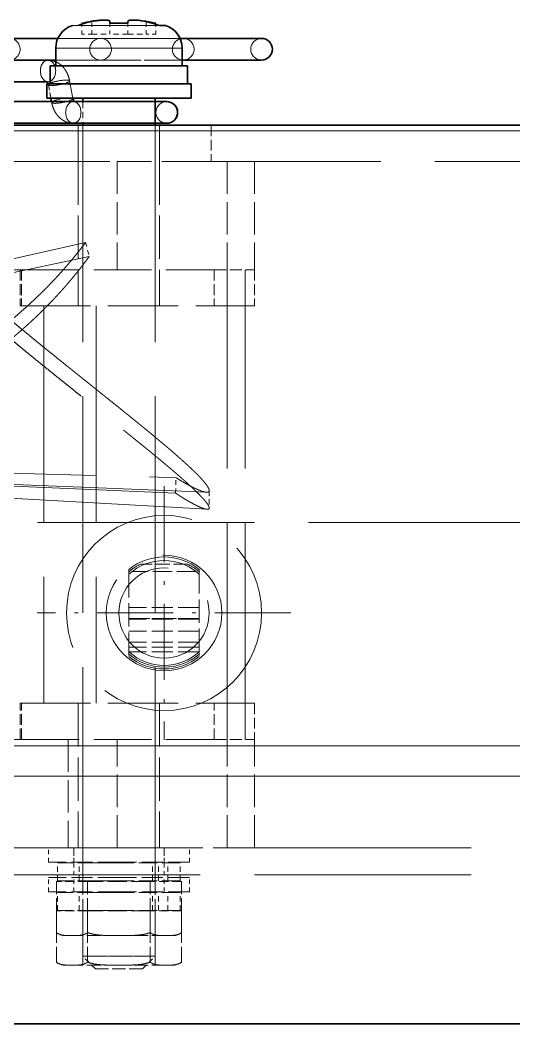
# Model space of a CAD drawing. Extents: x 23 to 587, y 4 to 413.
# Drawn here: x 165.92 to 179.6, y 88.35 to 116.14 of the extents above; entities that cross this region are included whole.
import ezdxf

# ---------------------------------------------------------------- set-up
doc = ezdxf.new("R2010")
doc.units = 0
doc.linetypes.add('DASHDOT', pattern=[18.5, 12, -3, 0.5, -3])
doc.linetypes.add('DASHED', pattern=[15, 12, -3])
doc.layers.get('0').update_dxf_attribs({"lineweight": 13})

# ---------------------------------------------------------------- blocks, each defined once
blk = doc.blocks.new('BLOCK416')
at = {"color": 7, "linetype": 'DASHDOT', "lineweight": 13, "ltscale": 0.351}
for p, q in [((129.39, 95.82), (129.39, 81.78)), ((136.41, 88.8), (122.37, 88.8))]:
    blk.add_line(p, q, dxfattribs=at)
blk = doc.blocks.new('BLOCK424')
at = {"color": 7, "lineweight": 13, "ltscale": 0.120702}
blk.add_line((124.319, 121.318), (129.147, 121.318), dxfattribs=at)
at = {"color": 7, "linetype": 'DASHED', "lineweight": 13, "ltscale": 0.00787}
blk.add_line((124.319, 121.318), (124.633, 121.318), dxfattribs=at)
at = {"color": 7, "linetype": 'DASHED', "lineweight": 13, "ltscale": 0.120702}
blk.add_line((124.633, 121.318), (129.461, 121.318), dxfattribs=at)
at = {"color": 7, "linetype": 'DASHED', "lineweight": 13, "ltscale": 0.014978}
for p, q in [((124.84, 120.843), (124.84, 121.442)), ((126.39, 120.843), (126.39, 121.442)), ((127.39, 120.843), (127.39, 121.442)), ((128.94, 120.843), (128.94, 121.442))]:
    blk.add_line(p, q, dxfattribs=at)
at = {"color": 7, "linetype": 'DASHED', "lineweight": 13, "ltscale": 0.01775}
for p, q in [((125.39, 120.843), (125.39, 121.553)), ((125.39, 120.843), (125.39, 121.553)), ((128.39, 120.843), (128.39, 121.553))]:
    blk.add_line(p, q, dxfattribs=at)
at = {"color": 7, "lineweight": 35, "ltscale": 0.002772}
for p, q in [((126.39, 121.553), (126.39, 121.442)), ((127.39, 121.553), (127.39, 121.442))]:
    blk.add_line(p, q, dxfattribs=at)
at = {"color": 7, "lineweight": 13, "ltscale": 0.00059547}
blk.add_line((128.39, 121.529), (128.39, 121.553), dxfattribs=at)
at = {"color": 7, "linetype": 'DASHED', "lineweight": 13, "ltscale": 0.017154}
blk.add_line((128.39, 120.843), (128.39, 121.529), dxfattribs=at)
at = {"color": 7, "lineweight": 35, "ltscale": 0.00787}
blk.add_line((129.147, 121.318), (129.461, 121.318), dxfattribs=at)
at = {"color": 7, "linetype": 'DASHED', "lineweight": 13}
for p, q in [((134.79, 120.608), (74.39, 120.608)), ((130.454, 120.608), (74.39, 120.608)), ((74.39, 120.608), (130.454, 120.608)), ((125.875, 120.608), (74.39, 120.608)), ((74.39, 120.608), (125.875, 120.608)), ((122.963, 119.408), (75.51, 119.408)), ((122.963, 119.408), (75.51, 119.408)), ((122.963, 119.408), (75.51, 119.408)), ((122.963, 119.408), (79.402, 119.408)), ((124.89, 115.8), (124.89, 69.793)), ((128.89, 115.8), (128.89, 69.793)), ((-65.61, 113.8), (556.39, 113.8)), ((-65.61, 113.8), (554.39, 113.8)), ((21.99, 113.8), (126.79, 113.8)), ((125.048, 109.316), (96.415, 102.807)), ((125.246, 108.534), (96.501, 102.467)), ((21.99, 107.8), (126.79, 107.8)), ((132.89, 81.8), (132.89, 107.8)), ((133.89, 81.8), (133.89, 107.8)), ((122.723, 105.8), (122.723, 83.8)), ((122.723, 105.8), (122.723, 83.8)), ((125.624, 105.8), (125.624, 83.8)), ((125.624, 105.8), (125.624, 83.8)), ((130.029, 95.431), (98.581, 96.77)), ((98.591, 97.142), (130.052, 96.287)), ((131.743, 95.483), (99.326, 96.793)), ((131.769, 94.539), (99.338, 96.382)), ((194.39, 93.8), (24.39, 93.8)), ((21.99, 81.8), (126.79, 81.8)), ((-67.61, 79.759), (556.39, 79.759)), ((14.39, 75.8), (474.39, 75.8)), ((14.39, 75.8), (474.39, 75.8)), ((21.99, 75.8), (126.79, 75.8)), ((14.39, 74.3), (474.39, 74.3))]:
    blk.add_line(p, q, dxfattribs=at)
at = {"color": 7, "lineweight": 35}
for p, q in [((74.39, 120.608), (123.506, 120.608)), ((-65.61, 115.8), (554.39, 115.8)), ((-67.61, 66.05), (556.39, 66.05))]:
    blk.add_line(p, q, dxfattribs=at)
at = {"color": 7, "linetype": 'DASHED', "lineweight": 13, "ltscale": 0.169208}
blk.add_line((123.506, 120.608), (130.274, 120.608), dxfattribs=at)
at = {"color": 7, "linetype": 'DASHED', "lineweight": 13, "ltscale": 0.01375}
for p, q in [((125.39, 120.843), (124.84, 120.843)), ((128.94, 120.843), (128.39, 120.843))]:
    blk.add_line(p, q, dxfattribs=at)
at = {"color": 7, "linetype": 'DASHED', "lineweight": 13, "ltscale": 0.025}
for p, q in [((125.39, 120.843), (126.39, 120.843)), ((127.39, 120.843), (126.39, 120.843)), ((127.39, 120.843), (128.39, 120.843)), ((123.49, 73.962), (123.49, 74.962)), ((124.69, 73.962), (124.69, 74.962)), ((128.752, 73.962), (128.752, 74.962)), ((129.079, 73.962), (129.079, 74.962)), ((129.09, 73.962), (129.09, 74.962)), ((129.597, 73.962), (129.597, 74.962)), ((130.283, 73.962), (130.283, 74.962)), ((130.29, 73.962), (130.29, 74.962)), ((123.49, 72.325), (123.49, 73.325)), ((124.69, 72.325), (124.69, 73.325)), ((128.752, 72.325), (128.752, 73.325)), ((129.079, 72.325), (129.079, 73.325)), ((129.09, 72.325), (129.09, 73.325)), ((129.597, 72.325), (129.597, 73.325)), ((130.283, 72.325), (130.283, 73.325)), ((130.29, 72.325), (130.29, 73.325))]:
    blk.add_line(p, q, dxfattribs=at)
at = {"color": 7, "lineweight": 35, "ltscale": 0.112897}
blk.add_line((130.274, 120.608), (134.79, 120.608), dxfattribs=at)
at = {"color": 7, "lineweight": 13, "ltscale": 0.164288}
blk.add_line((123.39, 120.072), (129.962, 120.072), dxfattribs=at)
at = {"color": 7, "linetype": 'DASHED', "lineweight": 13, "ltscale": 0.010712}
blk.add_line((123.39, 120.072), (123.818, 120.072), dxfattribs=at)
at = {"color": 7, "lineweight": 35, "ltscale": 0.024475}
for p, q in [((123.39, 120.072), (123.39, 119.093)), ((130.39, 120.072), (130.39, 119.093))]:
    blk.add_line(p, q, dxfattribs=at)
at = {"color": 7, "linetype": 'DASHED', "lineweight": 13, "ltscale": 0.164288}
blk.add_line((123.818, 120.072), (130.39, 120.072), dxfattribs=at)
at = {"color": 7, "lineweight": 13, "ltscale": 0.010712}
blk.add_line((129.962, 120.072), (130.39, 120.072), dxfattribs=at)
at = {"color": 7, "linetype": 'DASHED', "lineweight": 13, "ltscale": 0.097224}
blk.add_line((119.074, 119.408), (122.963, 119.408), dxfattribs=at)
at = {"color": 7, "linetype": 'DASHED', "lineweight": 13, "ltscale": 0.097227}
blk.add_line((119.074, 119.408), (122.963, 119.408), dxfattribs=at)
at = {"color": 7, "linetype": 'DASHED', "lineweight": 13, "ltscale": 0.09722}
blk.add_line((119.074, 119.408), (122.963, 119.408), dxfattribs=at)
at = {"color": 7, "lineweight": 35, "ltscale": 0.097187}
blk.add_line((122.963, 119.408), (119.076, 119.408), dxfattribs=at)
at = {"color": 7, "lineweight": 35, "ltscale": 0.010674}
blk.add_line((123.39, 119.408), (122.963, 119.408), dxfattribs=at)
blk.add_line((123.39, 119.408), (122.963, 119.408), dxfattribs=at)
at = {"color": 7, "lineweight": 35, "ltscale": 0.01068}
blk.add_line((122.963, 119.408), (123.39, 119.408), dxfattribs=at)
at = {"color": 7, "lineweight": 35, "ltscale": 0.010676}
for p, q in [((122.963, 119.408), (123.39, 119.408)), ((123.39, 119.408), (122.963, 119.408))]:
    blk.add_line(p, q, dxfattribs=at)
at = {"color": 7, "lineweight": 35, "ltscale": 0.010681}
blk.add_line((122.963, 119.408), (123.39, 119.408), dxfattribs=at)
at = {"color": 7, "lineweight": 35, "ltscale": 0.17837}
blk.add_line((123.09, 119.093), (130.225, 119.093), dxfattribs=at)
at = {"color": 7, "lineweight": 35, "ltscale": 0.025}
for p, q in [((123.09, 119.093), (123.09, 118.093)), ((130.69, 119.093), (130.69, 118.093))]:
    blk.add_line(p, q, dxfattribs=at)
at = {"color": 7, "linetype": 'DASHED', "lineweight": 13, "ltscale": 0.175}
for p, q in [((130.39, 119.408), (123.39, 119.408)), ((123.39, 119.408), (130.39, 119.408)), ((130.39, 119.408), (123.39, 119.408)), ((123.39, 119.408), (130.39, 119.408))]:
    blk.add_line(p, q, dxfattribs=at)
at = {"color": 7, "linetype": 'DASHED', "lineweight": 13, "ltscale": 0.062134}
for p, q in [((125.875, 119.408), (123.39, 119.408)), ((123.39, 119.408), (125.875, 119.408))]:
    blk.add_line(p, q, dxfattribs=at)
at = {"color": 7, "lineweight": 35, "ltscale": 0.01163}
blk.add_line((130.225, 119.093), (130.69, 119.093), dxfattribs=at)
at = {"color": 7, "lineweight": 35, "ltscale": 0.11}
for p, q in [((134.79, 119.408), (130.39, 119.408)), ((130.39, 119.408), (134.79, 119.408))]:
    blk.add_line(p, q, dxfattribs=at)
at = {"color": 7, "lineweight": 35, "ltscale": 0.001604}
for p, q in [((130.454, 119.408), (130.39, 119.408)), ((130.39, 119.408), (130.454, 119.408))]:
    blk.add_line(p, q, dxfattribs=at)
at = {"color": 7, "lineweight": 35, "ltscale": 0.06579}
blk.add_line((122.913, 118.208), (120.281, 118.208), dxfattribs=at)
at = {"color": 7, "lineweight": 35, "ltscale": 0.065789}
blk.add_line((122.913, 118.208), (120.282, 118.208), dxfattribs=at)
at = {"color": 7, "lineweight": 35, "ltscale": 0.187758}
for p, q in [((122.89, 118.093), (130.4, 118.093)), ((122.89, 117.293), (130.4, 117.293))]:
    blk.add_line(p, q, dxfattribs=at)
at = {"color": 7, "lineweight": 35, "ltscale": 0.02}
for p, q in [((122.89, 118.093), (122.89, 117.293)), ((130.89, 118.093), (130.89, 117.293))]:
    blk.add_line(p, q, dxfattribs=at)
at = {"color": 7, "linetype": 'DASHED', "lineweight": 13, "ltscale": 0.00125}
blk.add_line((122.963, 118.208), (122.913, 118.208), dxfattribs=at)
blk.add_line((122.963, 118.208), (122.913, 118.208), dxfattribs=at)
at = {"color": 7, "linetype": 'DASHED', "lineweight": 13, "ltscale": 0.001445}
blk.add_line((122.968, 118.093), (122.982, 118.037), dxfattribs=at)
at = {"color": 7, "linetype": 'DASHED', "lineweight": 13, "ltscale": 0.024935}
blk.add_line((122.982, 118.037), (123.167, 117.057), dxfattribs=at)
at = {"color": 7, "linetype": 'DASHED', "lineweight": 13, "ltscale": 0.018926}
blk.add_line((122.982, 118.037), (123.123, 117.293), dxfattribs=at)
at = {"color": 7, "linetype": 'DASHED', "lineweight": 13, "ltscale": 0.02461}
for p, q in [((124.344, 117.293), (124.161, 118.26)), ((124.161, 118.26), (124.344, 117.293))]:
    blk.add_line(p, q, dxfattribs=at)
at = {"color": 7, "lineweight": 35, "ltscale": 0.012242}
for p, q in [((130.4, 118.093), (130.89, 118.093)), ((130.4, 117.293), (130.89, 117.293))]:
    blk.add_line(p, q, dxfattribs=at)
at = {"color": 7, "lineweight": 35, "ltscale": 0.004694}
blk.add_line((123.123, 117.293), (123.158, 117.108), dxfattribs=at)
at = {"color": 7, "lineweight": 35, "ltscale": 0.000324867}
for p, q in [((124.346, 117.28), (124.344, 117.293)), ((124.344, 117.293), (124.346, 117.28))]:
    blk.add_line(p, q, dxfattribs=at)
at = {"color": 7, "lineweight": 35, "ltscale": 0.004612}
blk.add_line((124.89, 117.293), (124.89, 117.108), dxfattribs=at)
at = {"color": 7, "lineweight": 35, "ltscale": 0.037318}
blk.add_line((128.89, 117.293), (128.89, 115.8), dxfattribs=at)
at = {"color": 7, "linetype": 'DASHED', "lineweight": 13, "ltscale": 0.109234}
for p, q in [((120.476, 117.108), (124.845, 117.108)), ((128.735, 117.108), (124.365, 117.108)), ((124.365, 117.108), (128.735, 117.108))]:
    blk.add_line(p, q, dxfattribs=at)
at = {"color": 7, "lineweight": 35, "ltscale": 0.109234}
for p, q in [((124.845, 117.108), (120.476, 117.108)), ((120.476, 115.908), (124.845, 115.908)), ((124.845, 115.908), (120.476, 115.908))]:
    blk.add_line(p, q, dxfattribs=at)
at = {"color": 7, "linetype": 'DASHED', "lineweight": 13, "ltscale": 0.001315}
blk.add_line((123.158, 117.108), (123.167, 117.057), dxfattribs=at)
at = {"color": 7, "linetype": 'DASHED', "lineweight": 13, "ltscale": 0.117364}
blk.add_line((124.845, 117.108), (129.54, 117.108), dxfattribs=at)
at = {"color": 7, "lineweight": 35, "ltscale": 0.048614}
for p, q in [((126.79, 117.108), (124.845, 117.108)), ((126.79, 115.908), (124.845, 115.908))]:
    blk.add_line(p, q, dxfattribs=at)
at = {"color": 7, "linetype": 'DASHED', "lineweight": 13, "ltscale": 0.03}
blk.add_line((124.89, 117.108), (124.89, 115.908), dxfattribs=at)
at = {"color": 7, "lineweight": 35, "ltscale": 0.06875}
for p, q in [((129.54, 117.108), (126.79, 117.108)), ((129.54, 115.908), (126.79, 115.908))]:
    blk.add_line(p, q, dxfattribs=at)
at = {"color": 7, "linetype": 'DASHED', "lineweight": 13, "ltscale": 0.020136}
for p, q in [((129.54, 117.108), (128.735, 117.108)), ((128.735, 117.108), (129.54, 117.108))]:
    blk.add_line(p, q, dxfattribs=at)
at = {"color": 7, "lineweight": 35, "ltscale": 0.000301421}
blk.add_line((124.365, 115.908), (124.353, 115.908), dxfattribs=at)
at = {"color": 7, "lineweight": 35, "ltscale": 0.013119}
blk.add_line((124.89, 115.908), (124.365, 115.908), dxfattribs=at)
at = {"color": 7, "lineweight": 35, "ltscale": 0.013121}
blk.add_line((124.365, 115.908), (124.89, 115.908), dxfattribs=at)
at = {"color": 7, "linetype": 'DASHED', "lineweight": 13, "ltscale": 0.05}
for p, q in [((124.64, 115.8), (124.64, 113.8)), ((124.64, 113.8), (124.64, 115.8)), ((129.14, 115.8), (129.14, 113.8)), ((129.14, 113.8), (129.14, 115.8)), ((131.99, 115.8), (131.99, 113.8)), ((121.416, 107.8), (121.416, 105.8)), ((121.492, 107.8), (121.492, 105.8)), ((121.492, 107.8), (121.492, 105.8)), ((132.164, 107.8), (132.164, 105.8)), ((132.164, 107.8), (132.164, 105.8)), ((134.39, 107.8), (134.39, 105.8)), ((134.39, 107.8), (134.39, 105.8)), ((121.416, 81.8), (121.416, 83.8)), ((121.492, 81.8), (121.492, 83.8)), ((121.492, 81.8), (121.492, 83.8)), ((132.164, 81.8), (132.164, 83.8)), ((132.164, 81.8), (132.164, 83.8)), ((134.39, 83.8), (134.39, 81.8)), ((134.39, 83.8), (134.39, 81.8))]:
    blk.add_line(p, q, dxfattribs=at)
at = {"color": 7, "lineweight": 35, "ltscale": 0.001114}
blk.add_line((124.845, 115.908), (124.89, 115.908), dxfattribs=at)
at = {"color": 7, "linetype": 'DASHED', "lineweight": 13, "ltscale": 0.096115}
blk.add_line((128.735, 115.908), (124.89, 115.908), dxfattribs=at)
at = {"color": 7, "linetype": 'DASHED', "lineweight": 13, "ltscale": 0.099999}
blk.add_line((124.89, 115.908), (128.89, 115.908), dxfattribs=at)
at = {"color": 7, "linetype": 'DASHED', "lineweight": 13, "ltscale": 0.096114}
blk.add_line((124.89, 115.908), (128.735, 115.908), dxfattribs=at)
at = {"color": 7, "lineweight": 35, "ltscale": 0.002706}
blk.add_line((124.89, 115.908), (124.89, 115.8), dxfattribs=at)
at = {"color": 7, "linetype": 'DASHED', "lineweight": 13, "ltscale": 0.00387}
blk.add_line((128.889, 115.908), (128.735, 115.908), dxfattribs=at)
at = {"color": 7, "linetype": 'DASHED', "lineweight": 13, "ltscale": 0.003886}
blk.add_line((128.735, 115.908), (128.89, 115.908), dxfattribs=at)
at = {"color": 7, "lineweight": 35, "ltscale": 0.016266}
blk.add_line((129.54, 115.908), (128.889, 115.908), dxfattribs=at)
at = {"color": 7, "lineweight": 35, "ltscale": 0.016251}
blk.add_line((128.89, 115.908), (129.54, 115.908), dxfattribs=at)
at = {"color": 7, "lineweight": 35, "ltscale": 0.01625}
blk.add_line((128.89, 115.908), (129.54, 115.908), dxfattribs=at)
at = {"color": 7, "lineweight": 13}
for p, q in [((-65.61, 115.482), (554.39, 115.482)), ((-67.61, 81.441), (556.39, 81.441)), ((-67.61, 79.759), (556.39, 79.759))]:
    blk.add_line(p, q, dxfattribs=at)
at = {"color": 7, "linetype": 'DASHED', "lineweight": 13, "ltscale": 0.2}
for p, q in [((124.64, 113.8), (124.64, 105.8)), ((124.64, 113.8), (124.64, 105.8)), ((129.14, 113.8), (129.14, 105.8)), ((129.14, 113.8), (129.14, 105.8)), ((124.64, 83.8), (124.64, 75.8)), ((124.64, 83.8), (124.64, 75.8)), ((129.14, 83.8), (129.14, 75.8)), ((129.14, 83.8), (129.14, 75.8))]:
    blk.add_line(p, q, dxfattribs=at)
at = {"color": 7, "linetype": 'DASHED', "lineweight": 13, "ltscale": 0.19}
for p, q in [((134.39, 113.8), (126.79, 113.8)), ((134.39, 75.8), (126.79, 75.8))]:
    blk.add_line(p, q, dxfattribs=at)
at = {"color": 7, "linetype": 'DASHED', "lineweight": 13, "ltscale": 0.15}
for p, q in [((126.79, 113.8), (126.79, 107.8)), ((126.79, 113.8), (126.79, 107.8)), ((132.89, 113.8), (132.89, 107.8)), ((134.39, 113.8), (134.39, 107.8)), ((124.084, 81.8), (124.084, 75.8)), ((126.79, 75.8), (126.79, 81.8)), ((126.79, 75.8), (126.79, 81.8)), ((132.89, 75.8), (132.89, 81.8)), ((134.39, 75.8), (134.39, 81.8))]:
    blk.add_line(p, q, dxfattribs=at)
at = {"color": 7, "linetype": 'DASHED', "lineweight": 13, "ltscale": 0.020169}
blk.add_line((125.048, 109.316), (125.246, 108.534), dxfattribs=at)
at = {"color": 7, "linetype": 'DASHED', "lineweight": 13, "ltscale": 0.266794}
for p, q in [((121.492, 107.8), (132.164, 107.8)), ((121.492, 81.8), (132.164, 81.8))]:
    blk.add_line(p, q, dxfattribs=at)
at = {"color": 7, "linetype": 'DASHED', "lineweight": 13, "ltscale": 0.05565}
for p, q in [((132.164, 107.8), (134.39, 107.8)), ((132.164, 81.8), (134.39, 81.8))]:
    blk.add_line(p, q, dxfattribs=at)
at = {"color": 7, "linetype": 'DASHED', "lineweight": 13, "ltscale": 0.32435}
for p, q in [((121.416, 105.8), (134.39, 105.8)), ((121.416, 83.8), (134.39, 83.8))]:
    blk.add_line(p, q, dxfattribs=at)
at = {"color": 7, "linetype": 'DASHED', "lineweight": 13, "ltscale": 0.021412}
blk.add_line((130.029, 95.431), (130.051, 96.287), dxfattribs=at)
at = {"color": 7, "linetype": 'DASHED', "lineweight": 13, "ltscale": 0.024122}
blk.add_line((131.89, 95.581), (131.89, 94.616), dxfattribs=at)
at = {"color": 7, "linetype": 'DASHED', "lineweight": 13, "ltscale": 0.006584}
for p, q in [((127.44, 91.21), (127.44, 90.947)), ((131.34, 91.21), (131.34, 90.947)), ((127.44, 86.653), (127.44, 86.39)), ((131.34, 86.653), (131.34, 86.39))]:
    blk.add_line(p, q, dxfattribs=at)
at = {"color": 7, "linetype": 'DASHED', "lineweight": 13, "ltscale": 0.065383}
blk.add_line((130.698, 91.5), (128.082, 91.5), dxfattribs=at)
at = {"color": 7, "linetype": 'DASHED', "lineweight": 13, "ltscale": 0.107325}
for p, q in [((127.44, 90.947), (127.44, 86.653)), ((131.34, 86.653), (131.34, 90.947))]:
    blk.add_line(p, q, dxfattribs=at)
at = {"color": 7, "linetype": 'DASHED', "lineweight": 13, "ltscale": 0.088318}
blk.add_line((131.156, 91.1), (127.624, 91.1), dxfattribs=at)
at = {"color": 7, "linetype": 'DASHED', "lineweight": 13, "ltscale": 0.0975}
for p, q in [((131.34, 89.1), (127.44, 89.1)), ((131.34, 88.5), (127.44, 88.5)), ((127.44, 88.499), (131.34, 88.499)), ((131.34, 88.455), (127.44, 88.455)), ((131.34, 87.8), (127.44, 87.8)), ((131.34, 87.184), (127.44, 87.184)), ((131.34, 86.9), (127.44, 86.9)), ((131.34, 86.653), (127.44, 86.653)), ((126.89, 75), (122.99, 75)), ((130.79, 75), (126.89, 75)), ((126.89, 74.163), (122.99, 74.163)), ((130.79, 74.163), (126.89, 74.163)), ((126.89, 73.363), (122.99, 73.363)), ((130.79, 73.363), (126.89, 73.363))]:
    blk.add_line(p, q, dxfattribs=at)
at = {"color": 7, "linetype": 'DASHED', "lineweight": 13, "ltscale": 0.02}
for p, q in [((122.99, 75), (122.99, 75.8)), ((124.39, 75), (124.39, 75.8)), ((129.39, 75), (129.39, 75.8)), ((130.79, 75), (130.79, 75.8)), ((122.99, 73.363), (122.99, 74.163)), ((124.39, 73.363), (124.39, 74.163)), ((129.39, 73.363), (129.39, 74.163)), ((130.79, 73.363), (130.79, 74.163))]:
    blk.add_line(p, q, dxfattribs=at)
at = {"color": 7, "linetype": 'DASHED', "lineweight": 13, "ltscale": 0.0375}
for p, q in [((124.39, 75.8), (124.39, 74.3)), ((129.39, 75.8), (129.39, 74.3))]:
    blk.add_line(p, q, dxfattribs=at)
at = {"color": 7, "linetype": 'DASHED', "lineweight": 13, "ltscale": 0.085}
for p, q in [((126.89, 74.962), (123.49, 74.962)), ((130.29, 74.962), (126.89, 74.962)), ((126.89, 73.962), (123.49, 73.962)), ((130.29, 73.962), (126.89, 73.962)), ((126.89, 73.325), (123.49, 73.325)), ((130.29, 73.325), (126.89, 73.325)), ((126.89, 72.325), (123.49, 72.325)), ((130.29, 72.325), (126.89, 72.325))]:
    blk.add_line(p, q, dxfattribs=at)
at = {"color": 7, "linetype": 'DASHED', "lineweight": 13, "ltscale": 0.067568}
for p, q in [((127.393, 74.962), (124.69, 74.962)), ((127.393, 73.962), (124.69, 73.962)), ((127.393, 73.325), (124.69, 73.325)), ((127.393, 72.325), (124.69, 72.325))]:
    blk.add_line(p, q, dxfattribs=at)
at = {"color": 7, "linetype": 'DASHED', "lineweight": 13, "ltscale": 0.00026369}
for p, q in [((129.09, 74.962), (129.079, 74.962)), ((129.09, 73.962), (129.079, 73.962)), ((129.09, 73.325), (129.079, 73.325)), ((129.09, 72.325), (129.079, 72.325))]:
    blk.add_line(p, q, dxfattribs=at)
at = {"color": 7, "linetype": 'DASHED', "lineweight": 13, "ltscale": 0.043301}
for p, q in [((125.158, 73.94), (123.426, 73.94)), ((130.354, 73.94), (128.622, 73.94)), ((125.158, 72.303), (123.426, 72.303)), ((130.354, 72.303), (128.622, 72.303))]:
    blk.add_line(p, q, dxfattribs=at)
at = {"color": 7, "linetype": 'DASHED', "lineweight": 13, "ltscale": 0.070753}
for p, q in [((123.426, 71.109), (123.426, 73.94)), ((125.158, 71.109), (125.158, 73.94)), ((125.158, 71.109), (125.158, 73.94)), ((128.622, 71.109), (128.622, 73.94)), ((128.622, 71.109), (128.622, 73.94)), ((130.354, 71.109), (130.354, 73.94)), ((123.426, 69.473), (123.426, 72.303)), ((125.158, 69.473), (125.158, 72.303)), ((125.158, 69.473), (125.158, 72.303)), ((128.622, 69.473), (128.622, 72.303)), ((128.622, 69.473), (128.622, 72.303)), ((130.354, 69.473), (130.354, 72.303))]:
    blk.add_line(p, q, dxfattribs=at)
at = {"color": 7, "linetype": 'DASHED', "lineweight": 13, "ltscale": 0.075}
for p, q in [((124.89, 70.94), (124.89, 73.94)), ((128.89, 70.94), (128.89, 73.94)), ((124.89, 69.303), (124.89, 72.303)), ((128.89, 69.303), (128.89, 72.303))]:
    blk.add_line(p, q, dxfattribs=at)
at = {"color": 7, "linetype": 'DASHED', "lineweight": 13, "ltscale": 0.086603}
for p, q in [((128.622, 73.94), (125.158, 73.94)), ((128.622, 72.303), (125.158, 72.303))]:
    blk.add_line(p, q, dxfattribs=at)
at = {"color": 7, "linetype": 'DASHED', "lineweight": 13, "ltscale": 0.009181}
for p, q in [((124.257, 70.94), (123.89, 70.94)), ((124.257, 69.303), (123.89, 69.303))]:
    blk.add_line(p, q, dxfattribs=at)
at = {"color": 7, "linetype": 'DASHED', "lineweight": 13, "ltscale": 0.000884856}
for p, q in [((124.292, 70.94), (124.257, 70.94)), ((124.292, 69.303), (124.257, 69.303))]:
    blk.add_line(p, q, dxfattribs=at)
at = {"color": 7, "linetype": 'DASHED', "lineweight": 13, "ltscale": 0.064059}
for p, q in [((126.854, 70.94), (124.292, 70.94)), ((126.854, 69.303), (124.292, 69.303))]:
    blk.add_line(p, q, dxfattribs=at)
at = {"color": 7, "linetype": 'DASHED', "lineweight": 13, "ltscale": 0.000892507}
for p, q in [((126.854, 70.94), (126.89, 70.94)), ((126.854, 69.303), (126.89, 69.303))]:
    blk.add_line(p, q, dxfattribs=at)
at = {"color": 7, "linetype": 'DASHED', "lineweight": 13, "ltscale": 0.000889642}
for p, q in [((126.89, 70.94), (126.926, 70.94)), ((126.89, 69.303), (126.926, 69.303))]:
    blk.add_line(p, q, dxfattribs=at)
at = {"color": 7, "linetype": 'DASHED', "lineweight": 13, "ltscale": 0.063612}
for p, q in [((129.47, 70.94), (126.926, 70.94)), ((129.47, 69.303), (126.926, 69.303))]:
    blk.add_line(p, q, dxfattribs=at)
at = {"color": 7, "linetype": 'DASHED', "lineweight": 13, "ltscale": 0.000446176}
for p, q in [((129.47, 70.94), (129.488, 70.94)), ((129.47, 69.303), (129.488, 69.303))]:
    blk.add_line(p, q, dxfattribs=at)
at = {"color": 7, "linetype": 'DASHED', "lineweight": 13, "ltscale": 0.000444899}
for p, q in [((129.488, 70.94), (129.506, 70.94)), ((129.488, 69.303), (129.506, 69.303))]:
    blk.add_line(p, q, dxfattribs=at)
at = {"color": 7, "linetype": 'DASHED', "lineweight": 13, "ltscale": 0.009608}
for p, q in [((129.89, 70.94), (129.506, 70.94)), ((129.89, 69.303), (129.506, 69.303))]:
    blk.add_line(p, q, dxfattribs=at)
at = {"color": 7, "linetype": 'DASHED', "lineweight": 13, "ltscale": 0.093879}
for p, q in [((124.89, 69.793), (128.645, 69.793)), ((125.135, 69.793), (128.89, 69.793))]:
    blk.add_line(p, q, dxfattribs=at)
at = {"color": 7, "linetype": 'DASHED', "lineweight": 13, "ltscale": 0.024749}
for p, q in [((125.59, 69.093), (124.89, 69.793)), ((128.19, 69.093), (128.89, 69.793))]:
    blk.add_line(p, q, dxfattribs=at)
at = {"color": 7, "linetype": 'DASHED', "lineweight": 13, "ltscale": 0.061021}
blk.add_line((125.59, 69.093), (128.031, 69.093), dxfattribs=at)
at = {"color": 7, "linetype": 'DASHED', "lineweight": 13, "ltscale": 0.003979}
blk.add_line((128.031, 69.093), (128.19, 69.093), dxfattribs=at)
at = {"color": 7, "linetype": 'DASHED', "lineweight": 13}
for radius in [5.4, 3.2, 2.5]:
    blk.add_circle((129.39, 88.8), radius, dxfattribs=at)
at = {"color": 7, "lineweight": 35}
for centre, radius, start, end in [((124.69, 120.072), 1.3, 106.6012, 180.0006), ((126.89, 112.694), 8.985, 99.6088, 103.1872), ((126.89, 112.694), 8.985, 99.6088, 103.1872), ((126.324, 116.095), 5.537, 95.3473, 99.7065), ((126.121, 118.364), 3.259, 90.3914, 95.5149), ((126.89, 112.688), 8.769, 86.7311, 93.2689), ((126.89, 112.688), 8.769, 86.7311, 93.2689), ((127.456, 116.092), 5.54, 80.2989, 84.6557), ((126.89, 112.694), 8.985, 76.8128, 80.3912), ((129.09, 120.072), 1.3, 359.9994, 73.3988), ((134.79, 120.008), 0.6, 360, 90), ((134.79, 120.008), 0.6, 270, 0), ((122.961, 118.346), 1.063, 66.205, 89.9008), ((122.668, 118.021), 0.308, 13.5106, 41.52), ((124.763, 117.345), 0.421, 188.8712, 214.2184), ((124.763, 117.345), 0.421, 188.8715, 214.2165), ((129.54, 116.508), 0.6, 0, 90), ((129.54, 116.508), 0.6, 270, 445.9389), ((129.54, 116.508), 0.6, 270, 360)]:
    blk.add_arc(centre, radius, start, end, dxfattribs=at)
at = {"color": 7, "linetype": 'DASHED', "lineweight": 13}
for centre, radius, start, end in [((127.66, 118.366), 3.257, 84.4864, 89.623), ((127.456, 116.095), 5.537, 80.2935, 84.6527), ((126.89, 112.694), 8.985, 76.8128, 80.3912), ((120.82, 120.008), 0.6, 360, 90), ((125.875, 120.008), 0.6, 90, 180), ((125.875, 120.008), 0.6, 360, 90), ((130.454, 120.008), 0.6, 90, 180), ((130.454, 120.008), 0.6, 360, 90), ((134.79, 120.008), 0.6, 90, 180), ((120.82, 120.008), 0.6, 270, 0), ((125.875, 120.008), 0.6, 180, 270), ((125.875, 120.008), 0.6, 270, 0), ((130.454, 120.008), 0.6, 180, 270), ((130.454, 120.008), 0.6, 270, 0), ((134.79, 120.008), 0.6, 180, 270), ((122.959, 118.334), 0.125, 240.7807, 271.7226), ((129.54, 116.508), 0.6, 85.9389, 270), ((129.54, 116.508), 0.6, 90, 180), ((129.54, 116.508), 0.6, 180, 270), ((131.762, 95.697), 0.215, 264.8637, 291.3116), ((131.806, 95.574), 0.0842, 294.0177, 4.2264), ((131.787, 94.734), 0.195, 264.7231, 285.6782), ((131.823, 94.611), 0.0673, 285.0382, 4.0398), ((129.39, 88.8), 3.1, 51.0212, 128.9788), ((129.39, 88.8), 2.9, 47.7464, 132.2536), ((129.39, 88.8), 3, 115.8419, 130.5416), ((129.39, 88.8), 3, 49.4584, 64.1581), ((129.39, 88.8), 2.9, 227.7464, 312.2536), ((129.39, 88.8), 3, 229.4584, 310.5416), ((129.39, 88.8), 3.1, 231.0212, 308.9788), ((123.912, 71.719), 0.78, 231.4153, 268.3736), ((129.868, 71.719), 0.78, 271.6264, 308.5847), ((123.912, 70.082), 0.78, 231.4153, 268.3736), ((129.868, 70.082), 0.78, 271.6264, 308.5847)]:
    blk.add_arc(centre, radius, start, end, dxfattribs=at)
at = {"color": 7, "lineweight": 35}
for major_axis, start_param, end_param in [((0, -9), 3.404035, 3.431344), ((0, 9), 5.993434, 6.145703)]:
    blk.add_ellipse((126.89, 112.693), major_axis=major_axis, ratio=0.877583, start_param=start_param, end_param=end_param, dxfattribs=at)
at = {"color": 7, "linetype": 'DASHED', "lineweight": 13}
for centre, major_axis, ratio, start_param, end_param in [((126.89, 112.693), (0, -9), 0.877583, 3.279075, 3.404035), ((122.963, 118.808), (0, 0.6), 0.707107, 4.712389, 10.995574), ((122.963, 118.808), (0, -0.6), 0.707107, 6.155697, 9.424778), ((123.571, 118.148), (0.59, 0.112), 0.183013, 3.90966, 10.192845), ((123.571, 118.148), (-0.59, -0.112), 0.183013, 5.84597, 10.960913), ((123.571, 118.148), (-0.59, -0.112), 0.183013, 4.677728, 5.634538), ((123.757, 117.168), (0.59, 0.112), 0.183013, 3.141593, 9.424778), ((123.757, 117.168), (-0.59, -0.112), 0.183013, 0.768068, 3.141593), ((123.757, 117.168), (-0.59, -0.112), 0.183013, 3.268607, 4.550691), ((123.757, 117.168), (-0.59, -0.112), 0.183013, 5.877279, 7.051253), ((124.365, 116.508), (0, -0.6), 0.707107, 1.5707963267933, 7.853981633972865)]:
    blk.add_ellipse(centre, major_axis=major_axis, ratio=ratio, start_param=start_param, end_param=end_param, dxfattribs=at)
at = {"color": 7, "lineweight": 13}
for centre, major_axis, ratio, start_param, end_param in [((122.963, 118.808), (0, -0.6), 0.707107, 3.141593, 6.155697), ((123.571, 118.148), (-0.59, -0.112), 0.183013, 5.634538, 5.84597), ((123.757, 117.168), (-0.59, -0.112), 0.183013, 4.550691, 5.877279), ((123.757, 117.168), (-0.59, -0.112), 0.183013, 3.141593, 3.268607)]:
    blk.add_ellipse(centre, major_axis=major_axis, ratio=ratio, start_param=start_param, end_param=end_param, dxfattribs=at)
at = {"color": 7, "linetype": 'DASHED', "lineweight": 13}
blk.add_ellipse((124.365, 116.508), major_axis=(0, 0.6), ratio=0.707107, dxfattribs=at)
at = {"color": 7, "lineweight": 35}
for points, knots in [([(126.39, 121.553), (126.39, 121.561), (126.387, 121.567), (126.383, 121.572), (126.362, 121.592), (126.33, 121.601), (126.311, 121.606), (126.222, 121.622), (126.123, 121.624), (126.059, 121.624), (125.945, 121.621), (125.754, 121.603), (125.693, 121.596), (125.606, 121.586), (125.47, 121.566), (125.445, 121.562), (125.419, 121.558), (125.39, 121.553)], [0, 0, 0, 0, 0, 0, 0.540316, 0.540316, 0.540316, 2.32834, 2.32834, 2.32834, 6.813016, 6.813016, 6.813016, 8.576314, 8.576314, 8.576314, 8.934212, 8.934212, 8.934212, 8.934212, 8.934212, 8.934212]), ([(127.681, 121.623), (127.636, 121.623), (127.594, 121.621), (127.556, 121.619), (127.498, 121.613), (127.445, 121.6), (127.43, 121.594), (127.408, 121.585), (127.394, 121.569), (127.392, 121.564), (127.39, 121.559), (127.39, 121.553)], [0, 0, 0, 0, 0, 0, 2.598162, 2.598162, 2.598162, 3.910884, 3.910884, 3.910884, 4.340147, 4.340147, 4.340147, 4.340147, 4.340147, 4.340147]), ([(127.972, 121.608), (127.842, 121.62), (127.759, 121.622), (127.693, 121.624), (127.588, 121.623), (127.494, 121.611), (127.47, 121.606), (127.429, 121.598), (127.4, 121.577), (127.395, 121.57), (127.39, 121.563), (127.39, 121.553)], [0, 0, 0, 0, 0, 0, 4.334597, 4.334597, 4.334597, 6.500584, 6.500584, 6.500584, 7.188937, 7.188937, 7.188937, 7.188937, 7.188937, 7.188937])]:
    blk.add_open_spline(points, degree=5, knots=knots, dxfattribs=at)
at = {"color": 7, "linetype": 'DASHED', "lineweight": 13}
for points, degree, knots in [([(126.099, 121.623), (126.153, 121.623), (126.202, 121.621), (126.24, 121.617), (126.304, 121.611), (126.359, 121.591), (126.37, 121.584), (126.386, 121.575), (126.39, 121.557), (126.39, 121.556), (126.39, 121.554), (126.39, 121.553)], 5, [0, 0, 0, 0, 0, 0, 3.131027, 3.131027, 3.131027, 4.347534, 4.347534, 4.347534, 4.458647, 4.458647, 4.458647, 4.458647, 4.458647, 4.458647]), ([(122.963, 119.408), (122.999, 119.408), (123.07, 119.405), (123.176, 119.388), (123.279, 119.361), (123.377, 119.325), (123.471, 119.28), (123.536, 119.242), (123.595, 119.202), (123.649, 119.162), (123.72, 119.101), (123.788, 119.032), (123.852, 118.958), (123.91, 118.879), (123.963, 118.795), (124.01, 118.71), (124.051, 118.624), (124.086, 118.537), (124.116, 118.446), (124.141, 118.354), (124.155, 118.291), (124.161, 118.26)], 3, [0, 0, 0, 0, 0.107128, 0.214376, 0.319932, 0.425806, 0.52892, 0.632464, 0.650696, 0.742186, 0.834061, 0.932128, 1.031354, 1.128225, 1.22554, 1.328557, 1.417935, 1.513496, 1.609416, 1.704872, 1.800602, 1.800602, 1.800602, 1.800602]), ([(123.39, 119.318), (123.424, 119.303), (123.483, 119.273), (123.549, 119.234), (123.61, 119.191), (123.674, 119.142), (123.751, 119.071), (123.821, 118.996), (123.886, 118.914), (123.945, 118.826), (123.996, 118.737), (124.041, 118.645), (124.08, 118.553), (124.113, 118.457), (124.14, 118.359), (124.155, 118.293), (124.161, 118.26)], 3, [0, 0, 0, 0, 0.112079, 0.197796, 0.22953, 0.337624, 0.437127, 0.542885, 0.646738, 0.749871, 0.858871, 0.956336, 1.056129, 1.158187, 1.259578, 1.361228, 1.361228, 1.361228, 1.361228]), ([(122.963, 118.208), (122.957, 118.208), (122.951, 118.209), (122.945, 118.209), (122.934, 118.211), (122.923, 118.213), (122.919, 118.215), (122.913, 118.217), (122.907, 118.22), (122.906, 118.22), (122.903, 118.222), (122.9, 118.223), (122.895, 118.226), (122.905, 118.219), (122.905, 118.218), (122.907, 118.215), (122.912, 118.21), (122.916, 118.205), (122.917, 118.203), (122.923, 118.195), (122.929, 118.186), (122.933, 118.179), (122.949, 118.148), (122.962, 118.115), (122.97, 118.089), (122.977, 118.063), (122.982, 118.037)], 5, [0, 0, 0, 0, 0, 0, 0.0306492, 0.0306492, 0.0306492, 0.0546119, 0.0546119, 0.0546119, 0.0623627, 0.0623627, 0.0623627, 0.0704112, 0.0704112, 0.0704112, 0.0875156, 0.0875156, 0.0875156, 0.1013601, 0.1013601, 0.1013601, 0.1404703, 0.1404703, 0.1404703, 0.2758712, 0.2758712, 0.2758712, 0.2758712, 0.2758712, 0.2758712]), ([(124.353, 115.908), (124.316, 115.909), (124.241, 115.914), (124.13, 115.933), (124.023, 115.963), (123.919, 116.005), (123.833, 116.051), (123.769, 116.09), (123.71, 116.132), (123.645, 116.182), (123.57, 116.253), (123.501, 116.329), (123.438, 116.41), (123.38, 116.497), (123.329, 116.585), (123.285, 116.676), (123.248, 116.767), (123.215, 116.862), (123.188, 116.958), (123.174, 117.024), (123.167, 117.057)], 3, [0, 0, 0, 0, 0.112455, 0.224619, 0.335536, 0.445705, 0.560997, 0.62782, 0.670591, 0.776594, 0.8758, 0.980332, 1.08263, 1.184569, 1.292693, 1.388141, 1.487085, 1.587862, 1.688028, 1.788458, 1.788458, 1.788458, 1.788458]), ([(124.365, 115.908), (124.329, 115.908), (124.258, 115.912), (124.152, 115.928), (124.049, 115.955), (123.951, 115.991), (123.857, 116.036), (123.792, 116.075), (123.733, 116.115), (123.679, 116.155), (123.608, 116.216), (123.54, 116.284), (123.476, 116.359), (123.418, 116.438), (123.365, 116.521), (123.318, 116.606), (123.278, 116.693), (123.243, 116.78), (123.212, 116.871), (123.187, 116.963), (123.173, 117.025), (123.167, 117.057)], 3, [0, 0, 0, 0, 0.107128, 0.214376, 0.319932, 0.425806, 0.52892, 0.632464, 0.650696, 0.742186, 0.834061, 0.932128, 1.031354, 1.128225, 1.22554, 1.328557, 1.417935, 1.513496, 1.609416, 1.704872, 1.800602, 1.800602, 1.800602, 1.800602]), ([(124.365, 117.108), (124.374, 117.108), (124.383, 117.108), (124.392, 117.106), (124.405, 117.103), (124.417, 117.099), (124.421, 117.096), (124.427, 117.095), (124.431, 117.091), (124.427, 117.095), (124.425, 117.097), (124.424, 117.098), (124.423, 117.099), (124.422, 117.1), (124.42, 117.103), (124.418, 117.104), (124.417, 117.106), (124.415, 117.108)], 5, [0, 0, 0, 0, 0, 0, 0.04430649, 0.04430649, 0.04430649, 0.06688671, 0.06688671, 0.06688671, 0.07351925, 0.07351925, 0.07351925, 0.07806847, 0.07806847, 0.07806847, 0.08923765, 0.08923765, 0.08923765, 0.08923765, 0.08923765, 0.08923765]), ([(124.365, 117.108), (124.374, 117.108), (124.383, 117.108), (124.392, 117.106), (124.405, 117.103), (124.417, 117.099), (124.421, 117.096), (124.427, 117.095), (124.431, 117.091), (124.427, 117.095), (124.425, 117.097), (124.424, 117.098), (124.423, 117.099), (124.422, 117.1), (124.42, 117.103), (124.418, 117.104), (124.417, 117.106), (124.415, 117.108)], 5, [0, 0, 0, 0, 0, 0, 0.04430894, 0.04430894, 0.04430894, 0.06688693, 0.06688693, 0.06688693, 0.07352204, 0.07352204, 0.07352204, 0.07807303, 0.07807303, 0.07807303, 0.08924536, 0.08924536, 0.08924536, 0.08924536, 0.08924536, 0.08924536]), ([(125.246, 108.534), (124.316, 107.263), (123.273, 106.054), (122.112, 104.908), (120.643, 103.668), (119.019, 102.518), (118.809, 102.372), (118.383, 102.083), (117.946, 101.8), (117.725, 101.66), (117.279, 101.383), (116.823, 101.112), (116.593, 100.979), (116.127, 100.714), (115.65, 100.455), (115.407, 100.325), (114.921, 100.073), (114.427, 99.828), (114.178, 99.707), (113.675, 99.468), (113.163, 99.235), (112.906, 99.121), (112.102, 98.772), (111.281, 98.44), (110.717, 98.223), (108.952, 97.577), (107.116, 97.003), (105.845, 96.648), (104.209, 96.244), (102.536, 95.893), (102.188, 95.822), (101.489, 95.686), (100.785, 95.559), (100.431, 95.498), (99.332, 95.316), (98.227, 95.157), (97.475, 95.06), (95.924, 94.881), (94.366, 94.746), (93.564, 94.688), (91.94, 94.594), (90.316, 94.547), (89.495, 94.534), (88.399, 94.534), (87.305, 94.555), (87.032, 94.561), (86.482, 94.577), (85.934, 94.598), (85.661, 94.61), (85.122, 94.636), (84.584, 94.667), (84.318, 94.683), (83.785, 94.719), (83.252, 94.76), (82.987, 94.782), (81.771, 94.888), (80.565, 95.021), (79.629, 95.141), (78.701, 95.278), (77.783, 95.431)], 5, [0, 0, 0, 0, 0, 0, 17.055786, 17.055786, 17.055786, 19.562779, 19.562779, 19.562779, 22.069772, 22.069772, 22.069772, 24.579032, 24.579032, 24.579032, 27.080698, 27.080698, 27.080698, 29.595736, 29.595736, 29.595736, 32.110775, 32.110775, 32.110775, 37.382099, 37.382099, 37.382099, 48.407233, 48.407233, 48.407233, 51.287631, 51.287631, 51.287631, 54.16803, 54.16803, 54.16803, 60.230916, 60.230916, 60.230916, 66.649358, 66.649358, 66.649358, 73.208548, 73.208548, 73.208548, 75.412301, 75.412301, 75.412301, 77.61366, 77.61366, 77.61366, 79.769256, 79.769256, 79.769256, 81.924852, 81.924852, 81.924852, 89.661017, 89.661017, 89.661017, 89.661017, 89.661017, 89.661017]), ([(115.624, 108.534), (117.118, 107.167), (118.617, 105.858), (120.109, 104.602), (122.059, 103.002), (123.91, 101.512), (124.283, 101.213), (125.023, 100.621), (125.736, 100.051), (126.006, 99.835), (126.724, 99.261), (127.405, 98.715), (127.823, 98.378), (128.733, 97.641), (129.531, 96.979), (129.947, 96.628), (130.542, 96.111), (131.014, 95.674), (131.175, 95.52), (131.529, 95.168), (131.756, 94.903), (131.846, 94.775), (131.89, 94.679), (131.89, 94.616)], 5, [0, 0, 0, 0, 0, 0, 19.165224, 19.165224, 19.165224, 25.622084, 25.622084, 25.622084, 29.694077, 29.694077, 29.694077, 36.635082, 36.635082, 36.635082, 45.802142, 45.802142, 45.802142, 51.335463, 51.335463, 51.335463, 59.79901, 59.79901, 59.79901, 59.79901, 59.79901, 59.79901]), ([(131.89, 95.58), (131.89, 95.684), (131.794, 95.857), (131.602, 96.095), (131.136, 96.581), (130.434, 97.222), (130.134, 97.488), (129.484, 98.048), (128.73, 98.676), (128.322, 99.011), (127.67, 99.541), (126.971, 100.104), (126.729, 100.298), (126.081, 100.819), (125.399, 101.364), (124.962, 101.714), (124.519, 102.069), (124.07, 102.429)], 5, [0, 0, 0, 0, 0, 0, 12.361247, 12.361247, 12.361247, 19.665742, 19.665742, 19.665742, 27.211775, 27.211775, 27.211775, 31.068601, 31.068601, 31.068601, 37.374234, 37.374234, 37.374234, 37.374234, 37.374234, 37.374234]), ([(131.769, 94.539), (131.725, 94.542), (131.67, 94.552), (131.606, 94.57), (131.434, 94.63), (131.215, 94.731), (131.067, 94.806), (130.793, 94.955), (130.478, 95.143), (130.335, 95.232), (130.185, 95.328), (130.029, 95.431)], 5, [0, 0, 0, 0, 0, 0, 4.196042, 4.196042, 4.196042, 9.758225, 9.758225, 9.758225, 14.011816, 14.011816, 14.011816, 14.011816, 14.011816, 14.011816]), ([(124.257, 70.94), (124.187, 70.94), (124.118, 70.94), (124.048, 70.941), (123.919, 70.945), (123.788, 70.96), (123.728, 70.97), (123.63, 70.995), (123.534, 71.038), (123.497, 71.058), (123.461, 71.081), (123.426, 71.109)], 5, [0, 0, 0, 0, 0, 0, 0.975988, 0.975988, 0.975988, 1.808297, 1.808297, 1.808297, 2.320107, 2.320107, 2.320107, 2.320107, 2.320107, 2.320107]), ([(124.274, 70.94), (124.209, 70.94), (124.143, 70.94), (124.077, 70.94), (123.949, 70.943), (123.821, 70.955), (123.758, 70.964), (123.654, 70.987), (123.549, 71.03), (123.507, 71.051), (123.466, 71.077), (123.426, 71.109)], 5, [2.471632, 2.471632, 2.471632, 2.471632, 2.471632, 2.471632, 3.399537, 3.399537, 3.399537, 4.257277, 4.257277, 4.257277, 4.84271, 4.84271, 4.84271, 4.84271, 4.84271, 4.84271]), ([(124.292, 70.94), (124.361, 70.94), (124.431, 70.94), (124.5, 70.94), (124.631, 70.943), (124.763, 70.955), (124.825, 70.964), (124.93, 70.987), (125.034, 71.03), (125.076, 71.051), (125.118, 71.077), (125.158, 71.109)], 5, [0.099738, 0.099738, 0.099738, 0.099738, 0.099738, 0.099738, 1.076526, 1.076526, 1.076526, 1.934266, 1.934266, 1.934266, 2.519699, 2.519699, 2.519699, 2.519699, 2.519699, 2.519699]), ([(125.158, 71.109), (125.118, 71.077), (125.076, 71.051), (125.034, 71.03), (124.93, 70.987), (124.825, 70.964), (124.763, 70.955), (124.635, 70.943), (124.507, 70.94), (124.441, 70.94), (124.375, 70.94), (124.31, 70.94)], 5, [0, 0, 0, 0, 0, 0, 0.585428, 0.585428, 0.585428, 1.443158, 1.443158, 1.443158, 2.370884, 2.370884, 2.370884, 2.370884, 2.370884, 2.370884]), ([(125.158, 71.109), (125.238, 71.077), (125.321, 71.051), (125.405, 71.03), (125.613, 70.987), (125.823, 70.964), (125.947, 70.955), (126.205, 70.943), (126.46, 70.94), (126.592, 70.94), (126.723, 70.94), (126.854, 70.94)], 5, [0, 0, 0, 0, 0, 0, 0.585428, 0.585428, 0.585428, 1.443158, 1.443158, 1.443158, 2.370884, 2.370884, 2.370884, 2.370884, 2.370884, 2.370884]), ([(126.854, 70.94), (126.723, 70.94), (126.592, 70.94), (126.46, 70.94), (126.205, 70.943), (125.947, 70.955), (125.823, 70.964), (125.613, 70.987), (125.405, 71.03), (125.321, 71.051), (125.238, 71.077), (125.158, 71.109)], 5, [2.471632, 2.471632, 2.471632, 2.471632, 2.471632, 2.471632, 3.399537, 3.399537, 3.399537, 4.257277, 4.257277, 4.257277, 4.84271, 4.84271, 4.84271, 4.84271, 4.84271, 4.84271]), ([(126.926, 70.94), (127.057, 70.94), (127.188, 70.94), (127.32, 70.94), (127.575, 70.943), (127.833, 70.955), (127.957, 70.964), (128.167, 70.987), (128.375, 71.03), (128.459, 71.051), (128.542, 71.077), (128.622, 71.109)], 5, [2.471632, 2.471632, 2.471632, 2.471632, 2.471632, 2.471632, 3.399537, 3.399537, 3.399537, 4.257277, 4.257277, 4.257277, 4.84271, 4.84271, 4.84271, 4.84271, 4.84271, 4.84271]), ([(128.622, 71.109), (128.542, 71.077), (128.459, 71.051), (128.375, 71.03), (128.167, 70.987), (127.957, 70.964), (127.833, 70.955), (127.575, 70.943), (127.32, 70.94), (127.188, 70.94), (127.057, 70.94), (126.926, 70.94)], 5, [0, 0, 0, 0, 0, 0, 0.585428, 0.585428, 0.585428, 1.443158, 1.443158, 1.443158, 2.370884, 2.370884, 2.370884, 2.370884, 2.370884, 2.370884]), ([(128.622, 71.109), (128.662, 71.077), (128.704, 71.051), (128.746, 71.03), (128.85, 70.987), (128.955, 70.964), (129.017, 70.955), (129.145, 70.943), (129.273, 70.94), (129.339, 70.94), (129.405, 70.94), (129.47, 70.94)], 5, [0, 0, 0, 0, 0, 0, 0.585428, 0.585428, 0.585428, 1.443158, 1.443158, 1.443158, 2.370884, 2.370884, 2.370884, 2.370884, 2.370884, 2.370884]), ([(129.488, 70.94), (129.419, 70.94), (129.349, 70.94), (129.28, 70.94), (129.149, 70.943), (129.017, 70.955), (128.955, 70.964), (128.85, 70.987), (128.746, 71.03), (128.704, 71.051), (128.662, 71.077), (128.622, 71.109)], 5, [0.099738, 0.099738, 0.099738, 0.099738, 0.099738, 0.099738, 1.076526, 1.076526, 1.076526, 1.934266, 1.934266, 1.934266, 2.519699, 2.519699, 2.519699, 2.519699, 2.519699, 2.519699]), ([(129.506, 70.94), (129.572, 70.94), (129.637, 70.94), (129.703, 70.94), (129.831, 70.943), (129.96, 70.955), (130.022, 70.964), (130.127, 70.987), (130.231, 71.03), (130.273, 71.051), (130.314, 71.077), (130.354, 71.109)], 5, [2.471632, 2.471632, 2.471632, 2.471632, 2.471632, 2.471632, 3.399537, 3.399537, 3.399537, 4.257277, 4.257277, 4.257277, 4.84271, 4.84271, 4.84271, 4.84271, 4.84271, 4.84271]), ([(129.524, 70.94), (129.593, 70.94), (129.662, 70.94), (129.732, 70.941), (129.861, 70.945), (129.992, 70.96), (130.052, 70.97), (130.15, 70.995), (130.246, 71.038), (130.283, 71.058), (130.319, 71.081), (130.354, 71.109)], 5, [0, 0, 0, 0, 0, 0, 0.975988, 0.975988, 0.975988, 1.808297, 1.808297, 1.808297, 2.320107, 2.320107, 2.320107, 2.320107, 2.320107, 2.320107]), ([(124.257, 69.303), (124.187, 69.303), (124.118, 69.303), (124.048, 69.304), (123.919, 69.308), (123.788, 69.323), (123.728, 69.333), (123.63, 69.358), (123.534, 69.401), (123.497, 69.421), (123.461, 69.445), (123.426, 69.473)], 5, [0, 0, 0, 0, 0, 0, 0.975988, 0.975988, 0.975988, 1.808297, 1.808297, 1.808297, 2.320107, 2.320107, 2.320107, 2.320107, 2.320107, 2.320107]), ([(124.274, 69.303), (124.209, 69.303), (124.143, 69.303), (124.077, 69.304), (123.949, 69.307), (123.821, 69.319), (123.758, 69.327), (123.654, 69.35), (123.549, 69.393), (123.507, 69.414), (123.466, 69.441), (123.426, 69.473)], 5, [2.471632, 2.471632, 2.471632, 2.471632, 2.471632, 2.471632, 3.399537, 3.399537, 3.399537, 4.257277, 4.257277, 4.257277, 4.84271, 4.84271, 4.84271, 4.84271, 4.84271, 4.84271]), ([(124.292, 69.303), (124.361, 69.303), (124.431, 69.303), (124.5, 69.304), (124.631, 69.306), (124.763, 69.319), (124.825, 69.327), (124.93, 69.35), (125.034, 69.393), (125.076, 69.414), (125.118, 69.441), (125.158, 69.473)], 5, [0.099738, 0.099738, 0.099738, 0.099738, 0.099738, 0.099738, 1.076526, 1.076526, 1.076526, 1.934266, 1.934266, 1.934266, 2.519699, 2.519699, 2.519699, 2.519699, 2.519699, 2.519699]), ([(125.158, 69.473), (125.118, 69.441), (125.076, 69.414), (125.034, 69.393), (124.93, 69.35), (124.825, 69.327), (124.763, 69.319), (124.635, 69.307), (124.507, 69.304), (124.441, 69.303), (124.375, 69.303), (124.31, 69.303)], 5, [0, 0, 0, 0, 0, 0, 0.585428, 0.585428, 0.585428, 1.443158, 1.443158, 1.443158, 2.370884, 2.370884, 2.370884, 2.370884, 2.370884, 2.370884]), ([(125.158, 69.473), (125.238, 69.441), (125.321, 69.414), (125.405, 69.393), (125.613, 69.35), (125.823, 69.327), (125.947, 69.319), (126.205, 69.307), (126.46, 69.304), (126.592, 69.303), (126.723, 69.303), (126.854, 69.303)], 5, [0, 0, 0, 0, 0, 0, 0.585428, 0.585428, 0.585428, 1.443158, 1.443158, 1.443158, 2.370884, 2.370884, 2.370884, 2.370884, 2.370884, 2.370884]), ([(126.854, 69.303), (126.723, 69.303), (126.592, 69.303), (126.46, 69.304), (126.205, 69.307), (125.947, 69.319), (125.823, 69.327), (125.613, 69.35), (125.405, 69.393), (125.321, 69.414), (125.238, 69.441), (125.158, 69.473)], 5, [2.471632, 2.471632, 2.471632, 2.471632, 2.471632, 2.471632, 3.399537, 3.399537, 3.399537, 4.257277, 4.257277, 4.257277, 4.84271, 4.84271, 4.84271, 4.84271, 4.84271, 4.84271]), ([(126.926, 69.303), (127.057, 69.303), (127.188, 69.303), (127.32, 69.304), (127.575, 69.307), (127.833, 69.319), (127.957, 69.327), (128.167, 69.35), (128.375, 69.393), (128.459, 69.414), (128.542, 69.441), (128.622, 69.473)], 5, [2.471632, 2.471632, 2.471632, 2.471632, 2.471632, 2.471632, 3.399537, 3.399537, 3.399537, 4.257277, 4.257277, 4.257277, 4.84271, 4.84271, 4.84271, 4.84271, 4.84271, 4.84271]), ([(128.622, 69.473), (128.542, 69.441), (128.459, 69.414), (128.375, 69.393), (128.167, 69.35), (127.957, 69.327), (127.833, 69.319), (127.575, 69.307), (127.32, 69.304), (127.188, 69.303), (127.057, 69.303), (126.926, 69.303)], 5, [0, 0, 0, 0, 0, 0, 0.585428, 0.585428, 0.585428, 1.443158, 1.443158, 1.443158, 2.370884, 2.370884, 2.370884, 2.370884, 2.370884, 2.370884]), ([(128.622, 69.473), (128.662, 69.441), (128.704, 69.414), (128.746, 69.393), (128.85, 69.35), (128.955, 69.327), (129.017, 69.319), (129.145, 69.307), (129.273, 69.304), (129.339, 69.303), (129.405, 69.303), (129.47, 69.303)], 5, [0, 0, 0, 0, 0, 0, 0.585428, 0.585428, 0.585428, 1.443158, 1.443158, 1.443158, 2.370884, 2.370884, 2.370884, 2.370884, 2.370884, 2.370884]), ([(129.488, 69.303), (129.419, 69.303), (129.349, 69.303), (129.28, 69.304), (129.149, 69.306), (129.017, 69.319), (128.955, 69.327), (128.85, 69.35), (128.746, 69.393), (128.704, 69.414), (128.662, 69.441), (128.622, 69.473)], 5, [0.099738, 0.099738, 0.099738, 0.099738, 0.099738, 0.099738, 1.076526, 1.076526, 1.076526, 1.934266, 1.934266, 1.934266, 2.519699, 2.519699, 2.519699, 2.519699, 2.519699, 2.519699]), ([(129.506, 69.303), (129.572, 69.303), (129.637, 69.303), (129.703, 69.304), (129.831, 69.307), (129.96, 69.319), (130.022, 69.327), (130.127, 69.35), (130.231, 69.393), (130.273, 69.414), (130.314, 69.441), (130.354, 69.473)], 5, [2.471632, 2.471632, 2.471632, 2.471632, 2.471632, 2.471632, 3.399537, 3.399537, 3.399537, 4.257277, 4.257277, 4.257277, 4.84271, 4.84271, 4.84271, 4.84271, 4.84271, 4.84271]), ([(129.524, 69.303), (129.593, 69.303), (129.662, 69.303), (129.732, 69.304), (129.861, 69.308), (129.992, 69.323), (130.052, 69.333), (130.15, 69.358), (130.246, 69.401), (130.283, 69.421), (130.319, 69.445), (130.354, 69.473)], 5, [0, 0, 0, 0, 0, 0, 0.975988, 0.975988, 0.975988, 1.808297, 1.808297, 1.808297, 2.320107, 2.320107, 2.320107, 2.320107, 2.320107, 2.320107])]:
    blk.add_open_spline(points, degree=degree, knots=knots, dxfattribs=at)
for points in [[(124.07, 102.429), (122.54, 103.659), (120.927, 104.967), (119.269, 106.345), (117.59, 107.793), (115.917, 109.316)], [(117.275, 102.429), (119.2, 103.598), (120.942, 104.875), (122.494, 106.255), (123.86, 107.736), (125.048, 109.316)], [(130.052, 96.287), (130.543, 95.979), (130.971, 95.741), (131.323, 95.577), (131.584, 95.489), (131.743, 95.483)]]:
    blk.add_open_spline(points, degree=5, dxfattribs=at)

msp = doc.modelspace()

# ---------------------------------------------------------------- block references
at = {"lineweight": 0, "xscale": 0.5, "yscale": 0.5, "zscale": 0.5}
for name in ['BLOCK424', 'BLOCK416']:
    msp.add_blockref(name, (105.216, 55.325), dxfattribs=at)

doc.saveas('drawing.dxf')
